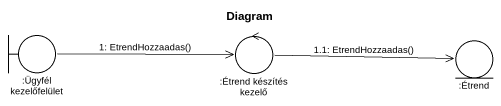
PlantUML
@startuml
title Diagram
boundary ":Ügyfél kezelőfelület" as Ügyfél_kezelőfelület
control ":Étrend készítés kezelő" as Étrend_készítés_kezelő
entity ":Étrend" as Étrend
Ügyfél_kezelőfelület -right-> Étrend_készítés_kezelő : 1: EtrendHozzaadas()
Étrend_készítés_kezelő -right-> Étrend : 1.1: EtrendHozzaadas()
@enduml
